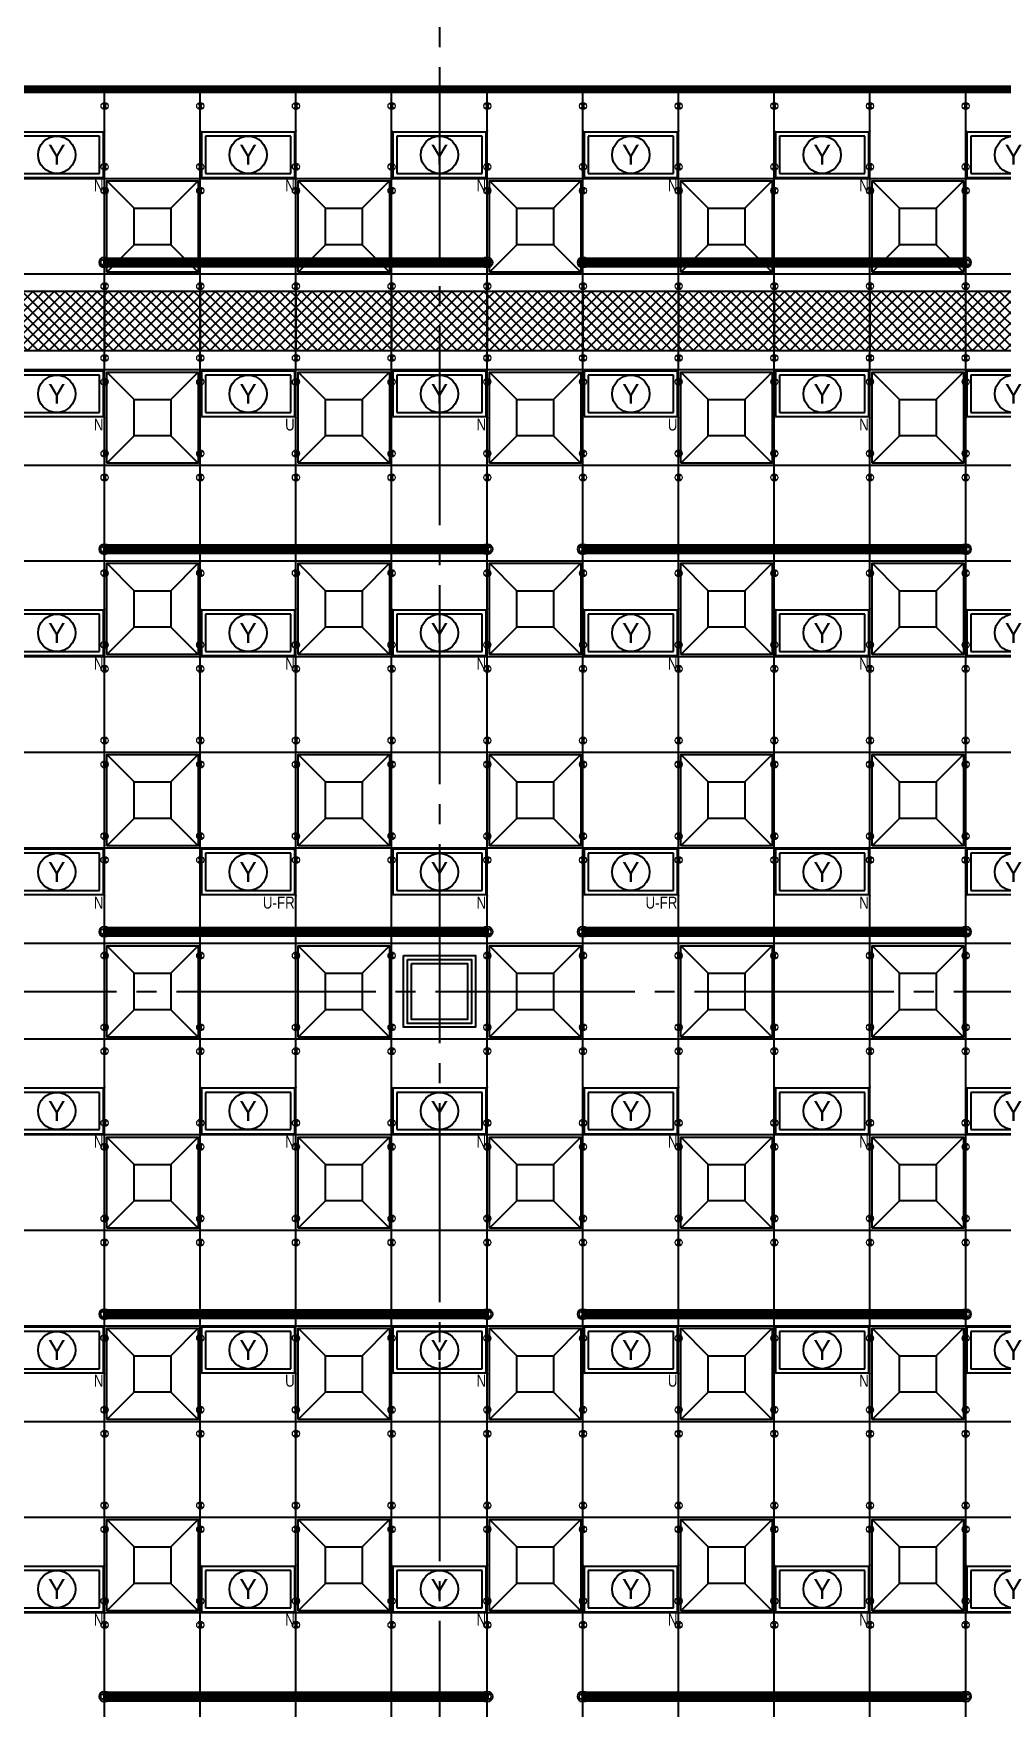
# Model space of a CAD drawing. Extents: x -17313 to 41501, y -1010 to 11880.
# Drawn here: x 8851 to 10065, y 6601 to 8702 of the extents above; entities that cross this region are included whole.
import ezdxf
from ezdxf.enums import TextEntityAlignment as Align

# ---------------------------------------------------------------- set-up
doc = ezdxf.new("R2010")
doc.units = 0
doc.header["$LTSCALE"] = 100
doc.linetypes.add('X-S-FAB-L10$0$COL-CEN-LIN', pattern=[3.25, 2.5, -0.25, 0.25, -0.25])
for name, color, linetype in [('0-xref', 8, 'Continuous'), ('188K-SM-03-F10-ARCH-CEIL-Y2257103$0$K-CEIL-4.2', 8, 'Continuous'), ('188K-SM-03-F10-ARCH-CEIL-Y2257103$0$K-CEIL-4.2-AREA', 8, 'Continuous'), ('188K-SM-03-F10-ARCH-PA-Y2257103$0$K-P1S-4.2-單抗', 53, 'Continuous'), ('188K-SM-06-F10-ELEC-LIGHT-Y2257103$0$E-LIGHT(Y)-N', 253, 'Continuous'), ('188K-SM-06-F10-ELEC-LIGHT-Y2257103$0$E-LIGHT(Y)-U FR', 253, 'Continuous'), ('188K-SM-06-F10-ELEC-LIGHT-Y2257103$0$E-LIGHT(Y)-U XLPE', 253, 'Continuous'), ('188K-SM-06-F10-HVAC-FFU-Y2257103$0$AC-FFU-ULPA+化學濾網-', 254, 'Continuous'), ('188K-SM-07-F15-ARCH-CATW-Y2257103$0$K-安全母索', 6, 'Continuous'), ('188K-SM-07-F15-ARCH-CATW-Y2257103$0$K-扶手', 160, 'Continuous'), ('188K-SM-07-F15-ARCH-CATW-Y2257103$0$K-貓道板-主走道', 171, 'Continuous'), ('X-S-FAB-L10$0$0-DIM-TXT', 8, 'Continuous'), ('X-S-FAB-L10$0$BLOCK', 8, 'Continuous'), ('X-S-FAB-L10$0$CCL', 8, 'X-S-FAB-L10$0$COL-CEN-LIN'), ('X-S-FAB-L10$0$COL-S', 8, 'Continuous')]:
    doc.layers.add(name, color=color, linetype=linetype)
doc.layers.add('188K-SM-03-F10-ARCH-CEIL-Y2257103$0$K-吊點-標準', color=8, linetype='Continuous', lineweight=9)
doc.layers.add('188K-SM-06-F10-ELEC-LIGHT-Y2257103$0$Defpoints-CAS', color=253, linetype='Continuous', plot=False)
doc.styles.add('188K-SM-06-F10-ELEC-LIGHT-Y2257103$0$Standard', font='arial.ttf')
doc.styles.add('188K-SM-06-F10-ELEC-LIGHT-Y2257103$0$xCI-5-F20-03-燈具$0$Standard', font='')
doc.styles.add('X-S-FAB-L10$0$CHINA', font='simplex.shx', dxfattribs={"width": 0.75, "bigfont": 'chineset.shx'})
doc.styles.add('X-S-FAB-L10$0$Standard', font='', dxfattribs={"width": 0.8})
doc.styles.add('X-S-FAB-L10$0$TG_NOTE_TEXT', font='simplex.shx', dxfattribs={"width": 0.75, "bigfont": 'chineset.shx'})
doc.styles.get('188K-SM-06-F10-ELEC-LIGHT-Y2257103$0$xCI-5-F20-03-燈具$0$Standard').set_extended_font_data('PMingLiU')
doc.styles.get('X-S-FAB-L10$0$Standard').set_extended_font_data('Microsoft JhengHei')
doc.linetypes.add('188K-SM-07-F15-ARCH-CATW-Y2257103$0$FENCELINE1', pattern='A,6.35,-2.54,[133,ltypeshp.shx,S=2.54,R=0,X=-2.54,Y=0],-2.54,25.4', length=36.83)

# ---------------------------------------------------------------- blocks, each defined once
blk = doc.blocks.new('X-S-FAB-L10$0$FAB2-L05')
at = {"layer": 'X-S-FAB-L10$0$CCL'}
for p, q in [((-16800, 11005), (-16800, 0)), ((-26880, 8220), (1210, 8220))]:
    blk.add_line(p, q, dxfattribs=at)
at = {"layer": 'X-S-FAB-L10$0$COL-S'}
blk.add_lwpolyline([(-16835, 8255), (-16765, 8255), (-16765, 8185), (-16835, 8185)], close=True, dxfattribs=at)
blk = doc.blocks.new('X-S-FAB-L10')
at = {"layer": 'X-S-FAB-L10$0$COL-S'}
for p, q in [((9325, 7535), (9395, 7535)), ((9325, 7465), (9325, 7535)), ((9395, 7535), (9395, 7465)), ((9395, 7465), (9325, 7465))]:
    blk.add_line(p, q, dxfattribs=at)
at = {"layer": 'X-S-FAB-L10$0$BLOCK'}
blk.add_blockref('X-S-FAB-L10$0$FAB2-L05', (26160, -720), dxfattribs=at)
at = {"style": 'X-S-FAB-L10$0$TG_NOTE_TEXT', "width": 0.5, "flags": 1}
for p in [(7463.3, 9020), (18268.3, 8649), (11197.8, 4800.2), (16485.8, 4800.2), (25420.3, 2635), (13360, 320, 0), (7463.3, -33.3)]:
    blk.add_attdef('WH', text='', height=20, dxfattribs=at).set_placement(p, align=Align.BOTTOM_LEFT)
at = {"width": 0.5}
for style, p in [('X-S-FAB-L10$0$TG_NOTE_TEXT', (7585, 9020)), ('X-S-FAB-L10$0$TG_NOTE_TEXT', (18390, 8649)), ('X-S-FAB-L10$0$TG_NOTE_TEXT', (11117.5, 4813.5)), ('X-S-FAB-L10$0$TG_NOTE_TEXT', (16607.5, 4813.5)), ('X-S-FAB-L10$0$TG_NOTE_TEXT', (25350, 2635)), ('X-S-FAB-L10$0$Standard', (13129.4, 325, 0)), ('X-S-FAB-L10$0$TG_NOTE_TEXT', (7585, -20))]:
    blk.add_attdef('DESC', text='', height=10, dxfattribs=dict(at, style=style)).set_placement(p, align=Align.BOTTOM_LEFT)
for tag, style, p in [('TYPE', 'X-S-FAB-L10$0$TG_NOTE_TEXT', (7619.3, 9020)), ('NO', 'X-S-FAB-L10$0$TG_NOTE_TEXT', (7650.1, 9020)), ('TYPE', 'X-S-FAB-L10$0$TG_NOTE_TEXT', (18424.2, 8649)), ('NO', 'X-S-FAB-L10$0$TG_NOTE_TEXT', (18455, 8649)), ('NO', 'X-S-FAB-L10$0$TG_NOTE_TEXT', (11088.6, 4813.5)), ('TYPE', 'X-S-FAB-L10$0$TG_NOTE_TEXT', (11151.8, 4813.5)), ('TYPE', 'X-S-FAB-L10$0$TG_NOTE_TEXT', (16641.8, 4813.5)), ('NO', 'X-S-FAB-L10$0$TG_NOTE_TEXT', (16672.6, 4813.5)), ('NO', 'X-S-FAB-L10$0$TG_NOTE_TEXT', (25313, 2635)), ('TYPE', 'X-S-FAB-L10$0$TG_NOTE_TEXT', (25350, 2635)), ('NO', 'X-S-FAB-L10$0$Standard', (13100, 320, 0)), ('TYPE', 'X-S-FAB-L10$0$Standard', (13129.4, 320, 0)), ('TYPE', 'X-S-FAB-L10$0$TG_NOTE_TEXT', (7619.3, -20)), ('NO', 'X-S-FAB-L10$0$TG_NOTE_TEXT', (7650.1, -20))]:
    blk.add_attdef(tag, text='', height=10, dxfattribs=dict(at, style=style)).set_placement(p, align=Align.BOTTOM_RIGHT)
at = {"style": 'X-S-FAB-L10$0$TG_NOTE_TEXT', "width": 0.5, "flags": 1}
for rotation, p in [(180, (43, 7480)), (180, (943, 7480)), (90, (24310, 3717.8)), (270, (17080, 1711.7))]:
    blk.add_attdef('WH', text='', height=20, rotation=rotation, dxfattribs=at).set_placement(p, align=Align.BOTTOM_LEFT)
at = {"width": 0.5}
for rotation, style, p in [(180, 'X-S-FAB-L10$0$Standard', (317.6, 7480)), (180, 'X-S-FAB-L10$0$Standard', (1217.6, 7480)), (90, 'X-S-FAB-L10$0$TG_NOTE_TEXT', (24310, 3647.5)), (270, 'X-S-FAB-L10$0$TG_NOTE_TEXT', (17080, 1605))]:
    blk.add_attdef('DESC', text='', height=10, rotation=rotation, dxfattribs=dict(at, style=style)).set_placement(p, align=Align.BOTTOM_LEFT)
for tag, rotation, style, p in [('TYPE', 180, 'X-S-FAB-L10$0$Standard', (317.6, 7480)), ('NO', 180, 'X-S-FAB-L10$0$Standard', (347, 7480)), ('TYPE', 180, 'X-S-FAB-L10$0$Standard', (1217.6, 7480)), ('NO', 180, 'X-S-FAB-L10$0$Standard', (1247, 7480)), ('TYPE', 90, 'X-S-FAB-L10$0$TG_NOTE_TEXT', (24310, 3647.5)), ('NO', 90, 'X-S-FAB-L10$0$TG_NOTE_TEXT', (24310, 3610.5)), ('TYPE', 270, 'X-S-FAB-L10$0$TG_NOTE_TEXT', (17080, 1605)), ('NO', 270, 'X-S-FAB-L10$0$TG_NOTE_TEXT', (17080, 1573))]:
    blk.add_attdef(tag, text='', height=10, rotation=rotation, dxfattribs=dict(at, style=style)).set_placement(p, align=Align.BOTTOM_RIGHT)
at = {"layer": 'X-S-FAB-L10$0$0-DIM-TXT', "style": 'X-S-FAB-L10$0$CHINA', "width": 0.75}
for p in [(667.4, 7855.1, -2689.4), (22627.4, 6728.8), (25644.7, 6728.8), (24778.8, 5569.1), (1118.3, 4980), (417.8, 4594.6), (23874.8, 4355), (22927.4, 4330.1), (23749.9, 3901.4), (417.8, 3765.2), (1118.3, 3730), (417.8, 3115.8), (536.9, 2227.8), (16909, 1782.7), (888.4, 880.5), (16977.4, 750), (18878.8, 750), (25641.2, 553.2), (21364, 526.9)]:
    blk.add_attdef('HIG', text='', height=80, dxfattribs=at).set_placement(p, align=Align.MIDDLE_LEFT)
blk = doc.blocks.new('188K-SM-03-F10-ARCH-CEIL-Y2257103$0$A$C2CA95053')
h = blk.add_hatch(color=256)
edge = h.paths.add_edge_path()
edge.add_arc((0, 0), 0.5, 0, 360)
for p, q in [((3.2, 3.2), (-3.2, -3.2)), ((3.2, -3.2), (-3.2, 3.2))]:
    blk.add_line(p, q)
blk.add_lwpolyline([(-1.6, 2.5), (-1.6, -2.5), (1.6, -2.5), (1.6, 2.5)], close=True)
for radius in [4.5, 0.5]:
    blk.add_circle((0, 0), radius)
blk = doc.blocks.new('188K-SM-03-F10-ARCH-CEIL-Y2257103$0$天花板吊點-附調整片 - 3_8_螺桿吊架 100 mm 高調整片-V1-1FL')
blk.add_blockref('188K-SM-03-F10-ARCH-CEIL-Y2257103$0$A$C2CA95053', (0, 0))
blk = doc.blocks.new('188K-SM-03-F10-ARCH-CEIL-Y2257103')
at = {"layer": '188K-SM-03-F10-ARCH-CEIL-Y2257103$0$K-CEIL-4.2'}
for p, q in [((8940, 312.7), (8940, 8632.2)), ((9060, 312.7), (9060, 8632.2)), ((9180, 312.7), (9180, 8632.2)), ((9300, 312.7), (9300, 8632.2)), ((9420, 312.7), (9420, 8632.2)), ((9540, 312.7), (9540, 8632.2)), ((9660, 312.7), (9660, 8632.2)), ((9780, 312.7), (9780, 8632.2)), ((9900, 312.7), (9900, 8632.2)), ((10020, 312.7), (10020, 8632.2)), ((19317.2, 8520), (1767.7, 8520)), ((19317.2, 8400), (1767.7, 8400)), ((19317.2, 8280), (1847.7, 8280)), ((19314.7, 8160), (1847.7, 8160)), ((19314.7, 8040), (1847.7, 8040)), ((19314.7, 7920), (1847.7, 7920)), ((19314.7, 7800), (1847.7, 7800)), ((19314.7, 7680), (1847.7, 7680)), ((19314.7, 7560), (1847.7, 7560)), ((19317.2, 7440), (1847.7, 7440)), ((19317.2, 7320), (1847.7, 7320)), ((21180, 7200), (1847.7, 7200)), ((21180, 7080), (1847.7, 7080)), ((21180, 6960), (1847.7, 6960)), ((21180, 6840), (1847.7, 6840)), ((21180, 6720), (1847.7, 6720))]:
    blk.add_line(p, q, dxfattribs=at)
at = {"layer": '188K-SM-03-F10-ARCH-CEIL-Y2257103$0$K-CEIL-4.2-AREA', "elevation": 0}
blk.add_lwpolyline([(24297.2, 2067.7), (16747.2, 2067.7), (16747.2, 312.7), (14882.2, 312.7), (14882.2, 42.7), (14157.7, 42.7), (14157.7, 312.7), (1847.7, 312.7), (1847.7, 8305.8), (1767.7, 8305.8), (1767.7, 8632.2), (17592.2, 8632.2), (17592.2, 8626.2), (18934.7, 8626.2), (18934.7, 8592.2), (19317.2, 8592.2), (19317.2, 7537.7), (19282.2, 7537.7), (19282.2, 7462.2), (19317.2, 7462.2), (19317.2, 7317.2), (21180, 7317.2)], dxfattribs=at)
at = {"layer": '188K-SM-03-F10-ARCH-CEIL-Y2257103$0$K-CEIL-4.2-AREA'}
blk.add_lwpolyline([(9325, 7535), (9395, 7535), (9395, 7465), (9325, 7465)], close=True, dxfattribs=at)
at = {"layer": '188K-SM-03-F10-ARCH-CEIL-Y2257103$0$K-吊點-標準', "color": 170, "lineweight": 18, "rotation": 179.9999999999997}
for p in [(8940, 8611.2), (9060, 8611.2), (9180, 8611.2), (9300, 8611.2), (9420, 8611.2), (9540, 8611.2), (9660, 8611.2), (9780, 8611.2), (9900, 8611.2), (10020, 8611.2), (8940, 8535), (9060, 8535), (9180, 8535), (9300, 8535), (9420, 8535), (9540, 8535), (9660, 8535), (9780, 8535), (9900, 8535), (10020, 8535), (8940, 8505), (9060, 8505), (9180, 8505), (9300, 8505), (9420, 8505), (9540, 8505), (9660, 8505), (9780, 8505), (9900, 8505), (10020, 8505), (8940, 8415), (9060, 8415), (9180, 8415), (9300, 8415), (9420, 8415), (9540, 8415), (9660, 8415), (9780, 8415), (9900, 8415), (10020, 8415), (8940, 8385), (9060, 8385), (9180, 8385), (9300, 8385), (9420, 8385), (9540, 8385), (9660, 8385), (9780, 8385), (9900, 8385), (10020, 8385), (8940, 8295), (9060, 8295), (9180, 8295), (9300, 8295), (9420, 8295), (9540, 8295), (9660, 8295), (9780, 8295), (9900, 8295), (10020, 8295), (8940, 8265), (9060, 8265), (9180, 8265), (9300, 8265), (9420, 8265), (9540, 8265), (9660, 8265), (9780, 8265), (9900, 8265), (10020, 8265), (8940, 8175), (9060, 8175), (9180, 8175), (9300, 8175), (9420, 8175), (9540, 8175), (9660, 8175), (9780, 8175), (9900, 8175), (10020, 8175), (8940, 8145), (9060, 8145), (9180, 8145), (9300, 8145), (9420, 8145), (9540, 8145), (9660, 8145), (9780, 8145), (9900, 8145), (10020, 8145), (8940, 8055), (9060, 8055), (9180, 8055), (9300, 8055), (9420, 8055), (9540, 8055), (9660, 8055), (9780, 8055), (9900, 8055), (10020, 8055), (8940, 8025), (9060, 8025), (9180, 8025), (9300, 8025), (9420, 8025), (9540, 8025), (9660, 8025), (9780, 8025), (9900, 8025), (10020, 8025), (8940, 7935), (9060, 7935), (9180, 7935), (9300, 7935), (9420, 7935), (9540, 7935), (9660, 7935), (9780, 7935), (9900, 7935), (10020, 7935), (8940, 7905), (9060, 7905), (9180, 7905), (9300, 7905), (9420, 7905), (9540, 7905), (9660, 7905), (9780, 7905), (9900, 7905), (10020, 7905), (8940, 7815), (9060, 7815), (9180, 7815), (9300, 7815), (9420, 7815), (9540, 7815), (9660, 7815), (9780, 7815), (9900, 7815), (10020, 7815), (8940, 7785), (9060, 7785), (9180, 7785), (9300, 7785), (9420, 7785), (9540, 7785), (9660, 7785), (9780, 7785), (9900, 7785), (10020, 7785), (8940, 7695), (9060, 7695), (9180, 7695), (9300, 7695), (9420, 7695), (9540, 7695), (9660, 7695), (9780, 7695), (9900, 7695), (10020, 7695), (8940, 7665), (9060, 7665), (9180, 7665), (9300, 7665), (9420, 7665), (9540, 7665), (9660, 7665), (9780, 7665), (9900, 7665), (10020, 7665), (8940, 7575), (9060, 7575), (9180, 7575), (9300, 7575), (9420, 7575), (9540, 7575), (9660, 7575), (9780, 7575), (9900, 7575), (10020, 7575), (8940, 7545), (9060, 7545), (9180, 7545), (9300, 7545), (9420, 7545), (9540, 7545), (9660, 7545), (9780, 7545), (9900, 7545), (10020, 7545), (8940, 7455), (9060, 7455), (9180, 7455), (9300, 7455), (9420, 7455), (9540, 7455), (9660, 7455), (9780, 7455), (9900, 7455), (10020, 7455), (8940, 7425), (9060, 7425), (9180, 7425), (9300, 7425), (9420, 7425), (9540, 7425), (9660, 7425), (9780, 7425), (9900, 7425), (10020, 7425), (8940, 7335), (9060, 7335), (9180, 7335), (9300, 7335), (9420, 7335), (9540, 7335), (9660, 7335), (9780, 7335), (9900, 7335), (10020, 7335), (8940, 7305), (9060, 7305), (9180, 7305), (9300, 7305), (9420, 7305), (9540, 7305), (9660, 7305), (9780, 7305), (9900, 7305), (10020, 7305), (8940, 7215), (9060, 7215), (9180, 7215), (9300, 7215), (9420, 7215), (9540, 7215), (9660, 7215), (9780, 7215), (9900, 7215), (10020, 7215), (8940, 7185), (9060, 7185), (9180, 7185), (9300, 7185), (9420, 7185), (9540, 7185), (9660, 7185), (9780, 7185), (9900, 7185), (10020, 7185), (8940, 7095), (9060, 7095), (9180, 7095), (9300, 7095), (9420, 7095), (9540, 7095), (9660, 7095), (9780, 7095), (9900, 7095), (10020, 7095), (8940, 7065), (9060, 7065), (9180, 7065), (9300, 7065), (9420, 7065), (9540, 7065), (9660, 7065), (9780, 7065), (9900, 7065), (10020, 7065), (8940, 6975), (9060, 6975), (9180, 6975), (9300, 6975), (9420, 6975), (9540, 6975), (9660, 6975), (9780, 6975), (9900, 6975), (10020, 6975), (8940, 6945), (9060, 6945), (9180, 6945), (9300, 6945), (9420, 6945), (9540, 6945), (9660, 6945), (9780, 6945), (9900, 6945), (10020, 6945), (8940, 6855), (9060, 6855), (9180, 6855), (9300, 6855), (9420, 6855), (9540, 6855), (9660, 6855), (9780, 6855), (9900, 6855), (10020, 6855), (8940, 6825), (9060, 6825), (9180, 6825), (9300, 6825), (9420, 6825), (9540, 6825), (9660, 6825), (9780, 6825), (9900, 6825), (10020, 6825), (8940, 6735), (9060, 6735), (9180, 6735), (9300, 6735), (9420, 6735), (9540, 6735), (9660, 6735), (9780, 6735), (9900, 6735), (10020, 6735), (8940, 6705), (9060, 6705), (9180, 6705), (9300, 6705), (9420, 6705), (9540, 6705), (9660, 6705), (9780, 6705), (9900, 6705), (10020, 6705), (8940, 6615), (9060, 6615), (9180, 6615), (9300, 6615), (9420, 6615), (9540, 6615), (9660, 6615), (9780, 6615), (9900, 6615), (10020, 6615)]:
    blk.add_blockref('188K-SM-03-F10-ARCH-CEIL-Y2257103$0$天花板吊點-附調整片 - 3_8_螺桿吊架 100 mm 高調整片-V1-1FL', p, dxfattribs=at)
blk = doc.blocks.new('188K-SM-06-F10-HVAC-FFU-Y2257103$0$H-FFU-ULPA+化濾')
for p, q in [((-82.9, 82.9), (-117.2, 117.3)), ((-37.1, 82.9), (-2.7, 117.3)), ((-117.2, 2.8), (-82.9, 37.1)), ((-2.7, 2.8), (-37.1, 37.1))]:
    blk.add_line(p, q)
for points in [[(-2.7, 2.8), (-2.7, 117.3), (-117.2, 117.3), (-117.2, 2.8)], [(-37.1, 37.1), (-37.1, 82.9), (-82.9, 82.9), (-82.9, 37.1)]]:
    blk.add_lwpolyline(points, close=True)
blk = doc.blocks.new('188K-SM-06-F10-HVAC-FFU-Y2257103')
at = {"layer": '188K-SM-06-F10-HVAC-FFU-Y2257103$0$AC-FFU-ULPA+化學濾網-', "xscale": -1}
for p in [(8940, 8400), (9180, 8400), (9420, 8400), (9660, 8400), (9900, 8400), (8940, 8160), (9180, 8160), (9420, 8160), (9660, 8160), (9900, 8160), (8940, 7920), (9180, 7920), (9420, 7920), (9660, 7920), (9900, 7920), (8940, 7680), (9180, 7680), (9420, 7680), (9660, 7680), (9900, 7680), (8940, 7440), (9180, 7440), (9420, 7440), (9660, 7440), (9900, 7440), (8940, 7200), (9180, 7200), (9420, 7200), (9660, 7200), (9900, 7200), (8940, 6960), (9180, 6960), (9420, 6960), (9660, 6960), (9900, 6960), (8940, 6720), (9180, 6720), (9420, 6720), (9660, 6720), (9900, 6720)]:
    blk.add_blockref('188K-SM-06-F10-HVAC-FFU-Y2257103$0$H-FFU-ULPA+化濾', p, dxfattribs=at)
blk = doc.blocks.new('*U246')
for p, q in [((58.5, 28.5), (-58.5, 28.5)), ((-58.5, 28.5), (-58.5, -28.5)), ((53.4, 23.4), (-53.4, 23.4)), ((-53.4, 23.4), (-53.4, -23.4)), ((53.4, -23.4), (53.4, 23.4)), ((58.5, -28.5), (58.5, 28.5)), ((-58.5, -28.5), (58.5, -28.5)), ((-53.4, -23.4), (53.4, -23.4))]:
    blk.add_line(p, q)
blk.add_circle((0, 0), 23.4)
at = {"layer": '188K-SM-06-F10-ELEC-LIGHT-Y2257103$0$Defpoints-CAS'}
for p in [(-60, 30), (-60, 30), (60, 30), (-60, -30), (60, -30)]:
    blk.add_point(p, dxfattribs=at)
at = {"style": '188K-SM-06-F10-ELEC-LIGHT-Y2257103$0$xCI-5-F20-03-燈具$0$Standard'}
blk.add_text('Y', height=25, dxfattribs=at).set_placement((0, 0), align=Align.MIDDLE)
at = {"style": '188K-SM-06-F10-ELEC-LIGHT-Y2257103$0$Standard', "width": 0.8}
blk.add_text('U', height=15, rotation=360, dxfattribs=at).set_placement((58.5, -38.5), align=Align.MIDDLE_RIGHT)
blk = doc.blocks.new('188K-SM-06-F10-ELEC-LIGHT-Y2257103$0$背掀式無塵室燈具(黃光)-CAS')
at = {"color": 0}
for p, q in [((53.4, 23.4), (-53.4, 23.4)), ((-53.4, 23.4), (-53.4, -23.4)), ((53.4, -23.4), (53.4, 23.4)), ((-53.4, -23.4), (53.4, -23.4))]:
    blk.add_line(p, q, dxfattribs=at)
blk.add_lwpolyline([(-58.5, -28.5), (58.5, -28.5), (58.5, 28.5), (-58.5, 28.5)], close=True, dxfattribs=at)
blk.add_circle((0, 0), 23.4, dxfattribs=at)
at = {"layer": '188K-SM-06-F10-ELEC-LIGHT-Y2257103$0$Defpoints-CAS'}
for p in [(-60, 30), (-60, 30), (60, 30), (-60, -30), (60, -30)]:
    blk.add_point(p, dxfattribs=at)
at = {"color": 0, "style": '188K-SM-06-F10-ELEC-LIGHT-Y2257103$0$xCI-5-F20-03-燈具$0$Standard'}
blk.add_text('Y', height=25, dxfattribs=at).set_placement((0, 0), align=Align.MIDDLE)
at = {"style": '188K-SM-06-F10-ELEC-LIGHT-Y2257103$0$Standard', "width": 0.8}
blk.add_text('N', height=15, rotation=360, dxfattribs=at).set_placement((58.5, -38.5), align=Align.MIDDLE_RIGHT)
blk = doc.blocks.new('*U247')
for p, q in [((58.5, 28.5), (-58.5, 28.5)), ((-58.5, 28.5), (-58.5, -28.5)), ((53.4, 23.4), (-53.4, 23.4)), ((-53.4, 23.4), (-53.4, -23.4)), ((53.4, -23.4), (53.4, 23.4)), ((58.5, -28.5), (58.5, 28.5)), ((-58.5, -28.5), (58.5, -28.5)), ((-53.4, -23.4), (53.4, -23.4))]:
    blk.add_line(p, q)
blk.add_circle((0, 0), 23.4)
at = {"layer": '188K-SM-06-F10-ELEC-LIGHT-Y2257103$0$Defpoints-CAS'}
for p in [(-60, 30), (-60, 30), (60, 30), (-60, -30), (60, -30)]:
    blk.add_point(p, dxfattribs=at)
at = {"style": '188K-SM-06-F10-ELEC-LIGHT-Y2257103$0$xCI-5-F20-03-燈具$0$Standard'}
blk.add_text('Y', height=25, dxfattribs=at).set_placement((0, 0), align=Align.MIDDLE)
at = {"style": '188K-SM-06-F10-ELEC-LIGHT-Y2257103$0$Standard', "width": 0.8}
blk.add_text('U-FR', height=15, rotation=360, dxfattribs=at).set_placement((58.5, -38.5), align=Align.MIDDLE_RIGHT)
blk = doc.blocks.new('188K-SM-06-F10-ELEC-LIGHT-Y2257103')
at = {"layer": '188K-SM-06-F10-ELEC-LIGHT-Y2257103$0$E-LIGHT(Y)-N'}
for p in [(8880, 8550), (9120, 8550), (9360, 8550), (9600, 8550), (9840, 8550), (10080, 8550), (8880, 8250), (9360, 8250), (9840, 8250), (8880, 7950), (9120, 7950), (9360, 7950), (9600, 7950), (9840, 7950), (10080, 7950), (8880, 7650), (9360, 7650), (9840, 7650), (8880, 7350), (9120, 7350), (9360, 7350), (9600, 7350), (9840, 7350), (10080, 7350), (8880, 7050), (9360, 7050), (9840, 7050), (8880, 6750), (9120, 6750), (9360, 6750), (9600, 6750), (9840, 6750), (10080, 6750)]:
    blk.add_blockref('188K-SM-06-F10-ELEC-LIGHT-Y2257103$0$背掀式無塵室燈具(黃光)-CAS', p, dxfattribs=at)
at = {"layer": '188K-SM-06-F10-ELEC-LIGHT-Y2257103$0$E-LIGHT(Y)-U FR'}
for p in [(9120, 7650), (9600, 7650), (10080, 7650)]:
    blk.add_blockref('*U247', p, dxfattribs=at)
at = {"layer": '188K-SM-06-F10-ELEC-LIGHT-Y2257103$0$E-LIGHT(Y)-U XLPE'}
for p in [(9120, 8250), (9600, 8250), (10080, 8250), (9120, 7050), (9600, 7050), (10080, 7050)]:
    blk.add_blockref('*U246', p, dxfattribs=at)
blk = doc.blocks.new('188K-SM-03-F10-ARCH-PA-Y2257103')
at = {"layer": '188K-SM-03-F10-ARCH-PA-Y2257103$0$K-P1S-4.2-單抗'}
for p, q in [((15195, 8635, 0), (7525, 8635, 0)), ((15195, 8630, 0), (7525, 8630, 0))]:
    blk.add_line(p, q, dxfattribs=at)
for points in [[(9315, 7545), (9405, 7545), (9405, 7455), (9315, 7455)], [(9320, 7540), (9400, 7540), (9400, 7460), (9320, 7460)]]:
    blk.add_lwpolyline(points, close=True, dxfattribs=at)
blk = doc.blocks.new('188K-SM-07-F15-ARCH-CATW-Y2257103$0$貓道板-749x1196.5(主走道)')
h = blk.add_hatch()
h.set_pattern_fill('ANSI37', color=256, scale=30)
h.set_pattern_definition([(45, (0.75, 3e-16), (-67.352, 67.352), []), (135, (0.75, 3e-16), (-67.352, -67.352), [])])
h.paths.add_polyline_path([(-1199, 0), (-1199, 750), (-1, 750), (-1, 0)])
blk.add_lwpolyline([(-1199, 0), (-1199, 750), (-1, 750), (-1, 0)], close=True)
blk = doc.blocks.new('188K-SM-07-F15-ARCH-CATW-Y2257103$0$母索-4.8')
at = {"const_width": 13}
blk.add_lwpolyline([(0, 0), (480, 0)], dxfattribs=at)
for centre in [(0, 0), (480, 0)]:
    blk.add_circle(centre, 6.5)
blk = doc.blocks.new('188K-SM-07-F15-ARCH-CATW-Y2257103')
at = {"layer": '188K-SM-07-F15-ARCH-CATW-Y2257103$0$K-扶手', "linetype": '188K-SM-07-F15-ARCH-CATW-Y2257103$0$FENCELINE1', "ltscale": 0.03, "const_width": 10, "elevation": 0}
blk.add_lwpolyline([(7680, 8632.2), (15000.1, 8632.2)], dxfattribs=at)
at = {"layer": '188K-SM-07-F15-ARCH-CATW-Y2257103$0$K-安全母索'}
for p in [(8940, 8415), (9540, 8415), (8940, 8055), (9540, 8055), (8940, 7575), (9540, 7575), (8940, 7095), (9540, 7095), (8940, 6615), (9540, 6615)]:
    blk.add_blockref('188K-SM-07-F15-ARCH-CATW-Y2257103$0$母索-4.8', p, dxfattribs=at)
at = {"layer": '188K-SM-07-F15-ARCH-CATW-Y2257103$0$K-貓道板-主走道', "xscale": 0.1, "yscale": 0.1, "zscale": 0.1, "rotation": 180}
for p in [(8820, 8379), (8940, 8379), (9060, 8379), (9180, 8379), (9300, 8379), (9420, 8379), (9540, 8379), (9660, 8379), (9780, 8379), (9900, 8379), (10020, 8379)]:
    blk.add_blockref('188K-SM-07-F15-ARCH-CATW-Y2257103$0$貓道板-749x1196.5(主走道)', p, dxfattribs=at)

msp = doc.modelspace()

# ---------------------------------------------------------------- block references
at = {"layer": '0-xref'}
for name in ['X-S-FAB-L10', '188K-SM-06-F10-ELEC-LIGHT-Y2257103', '188K-SM-03-F10-ARCH-PA-Y2257103', '188K-SM-03-F10-ARCH-CEIL-Y2257103', '188K-SM-07-F15-ARCH-CATW-Y2257103', '188K-SM-06-F10-HVAC-FFU-Y2257103']:
    msp.add_blockref(name, (0, 0), dxfattribs=at)

doc.saveas('drawing.dxf')
